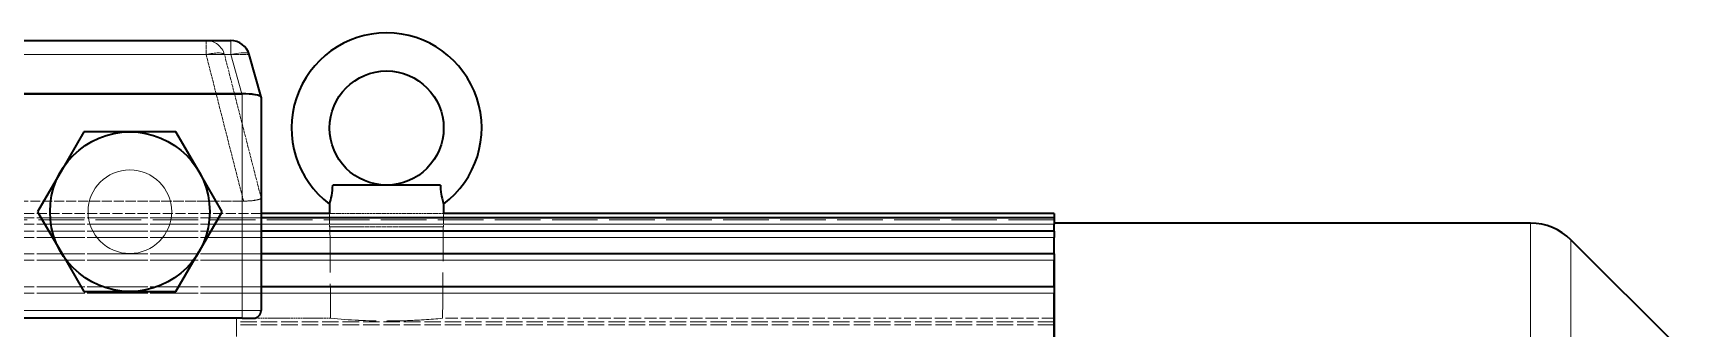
# Model space of a CAD drawing. Header units: millimetres. Extents: x 1723 to 33835, y 1764 to 24472.
# Drawn here: x 14375.2 to 14808.3, y 10739.5 to 10817.1 of the extents above; entities that cross this region are included whole.
import ezdxf

# ---------------------------------------------------------------- set-up
doc = ezdxf.new("R2010")
doc.units = ezdxf.units.MM
doc.linetypes.add('DASHED', pattern=[15, 12, -3])

# ---------------------------------------------------------------- blocks, each defined once
blk = doc.blocks.new('A$C637D7238')
at = {"color": 7, "lineweight": 35, "ltscale": 0.192185}
blk.add_line((1102.38, 735.54), (1217.69, 735.54), dxfattribs=at)
at = {"color": 7, "linetype": 'DASHED', "lineweight": 13, "ltscale": 0.006176}
blk.add_line((1211.2, 731.84), (1211.2, 735.54), dxfattribs=at)
at = {"color": 7, "lineweight": 13, "ltscale": 0.006176}
blk.add_line((1217.69, 731.84), (1217.69, 735.54), dxfattribs=at)
at = {"color": 7, "lineweight": 13, "ltscale": 0.18786}
blk.add_line((1217.69, 731.84), (1104.98, 731.84), dxfattribs=at)
at = {"color": 7, "linetype": 'DASHED', "lineweight": 13, "ltscale": 0.17684}
blk.add_line((1105.1, 731.84), (1211.2, 731.84), dxfattribs=at)
at = {"color": 7, "linetype": 'DASHED', "lineweight": 13, "ltscale": 0.06624}
blk.add_line((1211.2, 731.84), (1221.04, 693.33), dxfattribs=at)
at = {"color": 7, "linetype": 'DASHED', "lineweight": 13, "ltscale": 0.010821}
blk.add_line((1216.03, 731.84), (1222.52, 731.84), dxfattribs=at)
at = {"color": 7, "linetype": 'DASHED', "lineweight": 13, "ltscale": 0.064775}
blk.add_line((1225.65, 694.18), (1216.03, 731.84), dxfattribs=at)
at = {"color": 7, "lineweight": 13, "ltscale": 0.017821}
blk.add_line((1220.59, 721.54), (1217.69, 731.84), dxfattribs=at)
at = {"color": 7, "lineweight": 35, "ltscale": 0.019325}
blk.add_line((1225.64, 720.73), (1222.51, 731.9), dxfattribs=at)
at = {"color": 7, "linetype": 'DASHED', "lineweight": 13, "ltscale": 0.019295}
blk.add_line((1222.52, 731.84), (1225.65, 720.69), dxfattribs=at)
at = {"color": 7, "lineweight": 35, "ltscale": 0.180772}
blk.add_line((1112.19, 721.54), (1220.65, 721.54), dxfattribs=at)
at = {"color": 7, "lineweight": 35, "ltscale": 0.180666}
blk.add_line((1220.59, 721.54), (1112.19, 721.54), dxfattribs=at)
at = {"color": 7, "lineweight": 13, "ltscale": 0.095}
blk.add_line((1220.65, 664.54), (1220.65, 721.54), dxfattribs=at)
at = {"color": 7, "lineweight": 35, "ltscale": 5.01633e-05}
blk.add_line((1225.65, 720.69), (1225.65, 720.66), dxfattribs=at)
at = {"color": 7, "lineweight": 35, "ltscale": 0.09353}
blk.add_line((1225.65, 720.66), (1225.65, 664.54), dxfattribs=at)
at = {"color": 7, "linetype": 'DASHED', "lineweight": 13, "ltscale": 0.044132}
blk.add_line((1225.65, 720.66), (1225.65, 694.18), dxfattribs=at)
at = {"color": 7, "lineweight": 35, "ltscale": 0.020207}
for p, q in [((1179.03, 711.54), (1172.96, 701.04)), ((1191.15, 711.54), (1179.03, 711.54)), ((1203.27, 711.54), (1191.15, 711.54)), ((1172.96, 701.04), (1166.9, 690.54)), ((1166.9, 690.54), (1172.96, 680.04)), ((1172.96, 680.04), (1179.03, 669.54))]:
    blk.add_line(p, q, dxfattribs=at)
at = {"color": 7, "lineweight": 35, "ltscale": 0.020181}
for p, q in [((1209.33, 701.06), (1203.27, 711.54)), ((1215.4, 690.54), (1209.34, 701.03))]:
    blk.add_line(p, q, dxfattribs=at)
at = {"color": 7, "linetype": 'DASHED', "lineweight": 13, "ltscale": 2.6237e-05}
for p, q in [((1209.34, 701.04), (1209.33, 701.06)), ((1209.34, 701.03), (1209.34, 701.04))]:
    blk.add_line(p, q, dxfattribs=at)
at = {"color": 7, "lineweight": 35, "ltscale": 0.047186}
blk.add_line((1272.81, 697.54), (1244.49, 697.54), dxfattribs=at)
at = {"color": 7, "linetype": 'DASHED', "lineweight": 13, "ltscale": 0.209645}
blk.add_line((1221.04, 693.33), (1095.26, 693.33), dxfattribs=at)
at = {"color": 7, "linetype": 'DASHED', "lineweight": 13, "ltscale": 0.208333}
for p, q in [((1220.65, 693.33), (1095.65, 693.33)), ((1220.65, 664.54), (1095.65, 664.54))]:
    blk.add_line(p, q, dxfattribs=at)
at = {"color": 7, "linetype": 'DASHED', "lineweight": 13, "ltscale": 0.04798}
blk.add_line((1220.65, 693.33), (1220.65, 664.54), dxfattribs=at)
at = {"color": 7, "linetype": 'DASHED', "lineweight": 13, "ltscale": 0.220833}
for p, q in [((1225.65, 690.04), (1093.15, 690.04)), ((1225.65, 688.9), (1093.15, 688.9)), ((1225.65, 687.23), (1093.15, 687.23)), ((1225.65, 685.43), (1093.15, 685.43)), ((1225.65, 683.76), (1093.15, 683.76)), ((1225.65, 679.48), (1093.15, 679.48)), ((1225.65, 677.81), (1093.15, 677.81)), ((1225.65, 670.78), (1093.15, 670.78)), ((1225.65, 669.11), (1093.15, 669.11))]:
    blk.add_line(p, q, dxfattribs=at)
at = {"color": 7, "linetype": 'DASHED', "lineweight": 13}
for p, q in [((1434.15, 688.9), (1093.15, 688.9)), ((1434.15, 688.37), (1093.15, 688.37)), ((1434.15, 688.37), (1093.15, 688.37)), ((1434.15, 687.23), (1093.15, 687.23)), ((1434.15, 687.23), (1093.15, 687.23)), ((1434.15, 687.23), (1093.15, 687.23)), ((1434.15, 685.43), (1093.15, 685.43)), ((1434.15, 683.76), (1093.15, 683.76)), ((1434.15, 683.76), (1093.15, 683.76)), ((1434.15, 683.76), (1093.15, 683.76)), ((1434.15, 679.48), (1093.15, 679.48)), ((1434.15, 677.81), (1093.15, 677.81)), ((1434.15, 677.81), (1093.15, 677.81)), ((1434.15, 677.81), (1093.15, 677.81)), ((1434.15, 670.78), (1093.15, 670.78)), ((1434.15, 669.11), (1093.15, 669.11)), ((1434.15, 669.11), (1093.15, 669.11)), ((1434.15, 669.11), (1093.15, 669.11))]:
    blk.add_line(p, q, dxfattribs=at)
at = {"color": 7, "lineweight": 35, "ltscale": 0.02016}
for p, q in [((1209.35, 680.07), (1215.4, 690.54)), ((1203.27, 669.54), (1209.32, 680.02))]:
    blk.add_line(p, q, dxfattribs=at)
at = {"color": 7, "lineweight": 35, "ltscale": 0.03}
blk.add_line((1243.65, 690.04), (1225.65, 690.04), dxfattribs=at)
at = {"color": 7, "lineweight": 35, "ltscale": 0.3475}
for p, q in [((1434.15, 688.9), (1225.65, 688.9)), ((1434.15, 685.43), (1225.65, 685.43)), ((1434.15, 679.48), (1225.65, 679.48)), ((1434.15, 670.78), (1225.65, 670.78))]:
    blk.add_line(p, q, dxfattribs=at)
at = {"color": 7, "lineweight": 35, "ltscale": 0.004166}
for p, q in [((1243.65, 692.54), (1243.65, 690.04)), ((1273.65, 692.54), (1273.65, 690.04))]:
    blk.add_line(p, q, dxfattribs=at)
at = {"color": 7, "linetype": 'DASHED', "lineweight": 13, "ltscale": 0.05}
for p, q in [((1273.65, 690.04), (1243.65, 690.04)), ((1273.65, 686.54), (1243.65, 686.54))]:
    blk.add_line(p, q, dxfattribs=at)
at = {"color": 7, "linetype": 'DASHED', "lineweight": 13, "ltscale": 0.005833}
for p, q in [((1243.65, 690.04), (1243.65, 686.54)), ((1273.65, 690.04), (1273.65, 686.54))]:
    blk.add_line(p, q, dxfattribs=at)
at = {"color": 7, "lineweight": 35, "ltscale": 0.2675}
blk.add_line((1434.15, 690.04), (1273.65, 690.04), dxfattribs=at)
at = {"color": 7, "lineweight": 35, "ltscale": 0.001903}
blk.add_line((1434.15, 690.04), (1434.15, 688.9), dxfattribs=at)
at = {"color": 7, "lineweight": 35, "ltscale": 0.002789}
for p, q in [((1434.15, 688.9), (1434.15, 687.23)), ((1434.15, 685.43), (1434.15, 683.76)), ((1434.15, 679.48), (1434.15, 677.81))]:
    blk.add_line(p, q, dxfattribs=at)
at = {"color": 7, "lineweight": 13, "ltscale": 0.3475}
for p, q in [((1434.15, 687.23), (1225.65, 687.23)), ((1434.15, 683.76), (1225.65, 683.76)), ((1434.15, 677.81), (1225.65, 677.81)), ((1434.15, 669.11), (1225.65, 669.11))]:
    blk.add_line(p, q, dxfattribs=at)
at = {"color": 7, "linetype": 'DASHED', "lineweight": 13, "ltscale": 0.049627}
blk.add_line((1273.54, 686.54), (1243.76, 686.54), dxfattribs=at)
at = {"color": 7, "linetype": 'DASHED', "lineweight": 13, "ltscale": 0.013432}
blk.add_line((1434.15, 687.54), (1434.15, 679.48), dxfattribs=at)
at = {"color": 7, "lineweight": 35, "ltscale": 0.208811}
blk.add_line((1559.44, 687.54), (1434.15, 687.54), dxfattribs=at)
at = {"color": 7, "lineweight": 35, "ltscale": 0.002995}
blk.add_line((1434.15, 685.43), (1434.15, 687.23), dxfattribs=at)
at = {"color": 7, "lineweight": 13, "ltscale": 0.291667}
blk.add_line((1559.44, 687.54), (1559.44, 512.54), dxfattribs=at)
at = {"color": 7, "linetype": 'DASHED', "lineweight": 13, "ltscale": 0.291667}
blk.add_line((1559.44, 687.54), (1559.44, 512.54), dxfattribs=at)
at = {"color": 7, "linetype": 'DASHED', "lineweight": 13, "ltscale": 4.76479e-05}
blk.add_line((1209.32, 680.02), (1209.34, 680.04), dxfattribs=at)
at = {"color": 7, "linetype": 'DASHED', "lineweight": 13, "ltscale": 4.76001e-05}
blk.add_line((1209.34, 680.04), (1209.35, 680.07), dxfattribs=at)
at = {"color": 7, "lineweight": 35, "ltscale": 0.007121}
blk.add_line((1434.15, 679.48), (1434.15, 683.76), dxfattribs=at)
at = {"color": 7, "linetype": 'DASHED', "lineweight": 13, "ltscale": 0.284344}
blk.add_line((1570.04, 512.54), (1570.04, 683.15), dxfattribs=at)
at = {"color": 7, "lineweight": 13, "ltscale": 0.284344}
blk.add_line((1570.04, 512.54), (1570.04, 683.15), dxfattribs=at)
at = {"color": 7, "lineweight": 35, "ltscale": 0.067678}
blk.add_line((1598.76, 654.44), (1570.04, 683.15), dxfattribs=at)
at = {"color": 7, "lineweight": 35, "ltscale": 0.147837}
blk.add_line((1434.15, 679.48), (1434.15, 590.78), dxfattribs=at)
at = {"color": 7, "lineweight": 35, "ltscale": 0.011718}
blk.add_line((1434.15, 670.78), (1434.15, 677.81), dxfattribs=at)
at = {"color": 7, "lineweight": 35, "ltscale": 0.020167}
for p, q in [((1179.03, 669.54), (1191.13, 669.54)), ((1191.17, 669.54), (1203.27, 669.54))]:
    blk.add_line(p, q, dxfattribs=at)
at = {"color": 7, "linetype": 'DASHED', "lineweight": 13, "ltscale": 3.98636e-05}
for p, q in [((1191.13, 669.54), (1191.15, 669.54)), ((1191.15, 669.54), (1191.17, 669.54))]:
    blk.add_line(p, q, dxfattribs=at)
at = {"color": 7, "lineweight": 35, "ltscale": 0.00279}
blk.add_line((1434.15, 670.78), (1434.15, 669.11), dxfattribs=at)
at = {"color": 7, "lineweight": 35, "ltscale": 0.052845}
blk.add_line((1434.15, 637.4), (1434.15, 669.11), dxfattribs=at)
at = {"color": 7, "lineweight": 13, "ltscale": 0.114252}
blk.add_line((1152.1, 664.54), (1220.65, 664.54), dxfattribs=at)
at = {"color": 7, "lineweight": 13, "ltscale": 0.003333}
blk.add_line((1220.65, 664.54), (1220.65, 662.54), dxfattribs=at)
at = {"color": 7, "lineweight": 13, "ltscale": 0.008333}
blk.add_line((1225.65, 664.54), (1220.65, 664.54), dxfattribs=at)
at = {"color": 7, "linetype": 'DASHED', "lineweight": 13, "ltscale": 0.003333}
blk.add_line((1220.65, 664.54), (1220.65, 662.54), dxfattribs=at)
at = {"color": 7, "linetype": 'DASHED', "lineweight": 13, "ltscale": 0.008333}
blk.add_line((1225.65, 664.54), (1220.65, 664.54), dxfattribs=at)
at = {"color": 7, "linetype": 'DASHED', "lineweight": 13, "ltscale": 0.21}
blk.add_line((1093.15, 662.54), (1219.15, 662.54), dxfattribs=at)
at = {"color": 7, "lineweight": 35, "ltscale": 0.111918}
blk.add_line((1220.65, 662.54), (1153.5, 662.54), dxfattribs=at)
at = {"color": 7, "linetype": 'DASHED', "lineweight": 13, "ltscale": 0.022334}
blk.add_line((1219.15, 662.54), (1219.15, 649.14), dxfattribs=at)
at = {"color": 7, "linetype": 'DASHED', "lineweight": 13, "ltscale": 0.041298}
blk.add_line((1243.93, 662.52), (1219.15, 662.52), dxfattribs=at)
blk.add_line((1243.93, 662.52), (1219.15, 662.52), dxfattribs=at)
at = {"color": 7, "linetype": 'DASHED', "lineweight": 13, "ltscale": 0.358333}
for p, q in [((1434.15, 661.56), (1219.15, 661.56)), ((1434.15, 661.56), (1219.15, 661.56)), ((1434.15, 660.78), (1219.15, 660.78)), ((1434.15, 660.78), (1219.15, 660.78))]:
    blk.add_line(p, q, dxfattribs=at)
at = {"color": 7, "lineweight": 35, "ltscale": 0.005}
blk.add_line((1220.65, 662.54), (1223.65, 662.54), dxfattribs=at)
at = {"color": 7, "linetype": 'DASHED', "lineweight": 13, "ltscale": 0.267964}
blk.add_line((1434.15, 662.52), (1273.37, 662.52), dxfattribs=at)
blk.add_line((1434.15, 662.52), (1273.37, 662.52), dxfattribs=at)
at = {"color": 7, "lineweight": 13}
blk.add_lwpolyline([(1217.69, 731.84), (1219.09, 732.15), (1220.4, 732.32), (1220.98, 732.35), (1221.5, 732.34), (1221.88, 732.29), (1222.18, 732.2), (1222.38, 732.08), (1222.51, 731.9)], dxfattribs=at)
at = {"color": 7, "linetype": 'DASHED', "lineweight": 13}
blk.add_lwpolyline([(1244.49, 697.54), (1244.44, 696.58), (1244.35, 695.65), (1244.19, 694.61), (1244.06, 694.02)], dxfattribs=at)
at = {"color": 7, "lineweight": 35}
blk.add_lwpolyline([(1272.81, 697.54), (1272.86, 696.58), (1272.95, 695.64), (1273.12, 694.61), (1273.24, 694.02)], dxfattribs=at)
for centre, radius in [((1258.65, 712.54), 15), ((1191.15, 690.54), 21)]:
    blk.add_circle(centre, radius, dxfattribs=at)
at = {"color": 7, "lineweight": 13}
blk.add_circle((1191.15, 690.54), 11, dxfattribs=at)
at = {"color": 7, "lineweight": 35}
for centre, radius, start, end in [((1258.65, 712.54), 25, 306.8699, 233.1301), ((1217.69, 730.54), 5, 15.6913, 90), ((1225.5, 720.69), 0.151, 0.1266, 15.8819), ((1225.14, 698.08), 19.36, 350.1819, 358.3997), ((1228.71, 697.51), 15.75, 341.6078, 350.0208), ((1288.39, 697.45), 15.54, 192.777, 198.4252), ((1559.44, 672.54), 15, 45, 90), ((1223.65, 664.54), 2, 270, 360)]:
    blk.add_arc(centre, radius, start, end, dxfattribs=at)
at = {"color": 7, "linetype": 'DASHED', "lineweight": 13}
for centre, radius, start, end in [((1222.2, 731.81), 0.317, 4.9349, 15.652), ((1292.2, 698.09), 19.4, 181.6076, 189.8073), ((1228.9, 697.46), 15.54, 341.5751, 347.2222), ((1288.59, 697.51), 15.75, 189.9793, 198.3911), ((8821.53, 727.1), 7577.88, 180.306617, 180.488293), ((8821.53, 727.1), 7577.88, 180.306617, 180.488293), ((-6304.23, 727.1), 7577.88, 359.511707, 359.693383), ((-6304.23, 727.1), 7577.88, 359.511707, 359.693383), ((1258.69, 812.39), 150.6, 264.3761, 269.9859), ((1258.65, 811.74), 149.94, 264.3656, 275.6343), ((1258.65, 811.15), 149.36, 270.0001, 271.9445), ((1258.56, 813.16), 151.37, 271.9526, 275.6154)]:
    blk.add_arc(centre, radius, start, end, dxfattribs=at)
for centre, major_axis, ratio, start_param, end_param in [((1211.2, 730.54), (0, -5), 0.998883, 1.832596, 3.141593), ((1211.2, 730.54), (4.84, 1.24), 0.251276, 0.047167, 1.506665), ((1217.69, 730.54), (0, 5), 0.998883, 4.974188, 6.283185), ((1220.65, 694.21), (5, 0), 0.176327, 4.712389, 6.283185), ((1220.47, 694.29), (-5.18, 0.11), 0.18364, 1.685997, 3.145495)]:
    blk.add_ellipse(centre, major_axis=major_axis, ratio=ratio, start_param=start_param, end_param=end_param, dxfattribs=at)
at = {"color": 7, "lineweight": 35}
for centre, major_axis, ratio, start_param, end_param in [((1220.47, 720.67), (-5.18, -0.02), 0.168137, 3.188074, 4.688815), ((1220.65, 720.66), (5, 0), 0.176327, 6.283185, 7.853982)]:
    blk.add_ellipse(centre, major_axis=major_axis, ratio=ratio, start_param=start_param, end_param=end_param, dxfattribs=at)
blk = doc.blocks.new('1')
at = {"color": 7}
blk.add_blockref('A$C637D7238', (13209.57, 10079.58), dxfattribs=at)

msp = doc.modelspace()

# ---------------------------------------------------------------- block references
msp.add_blockref('1', (0, 0))

doc.saveas('drawing.dxf')
